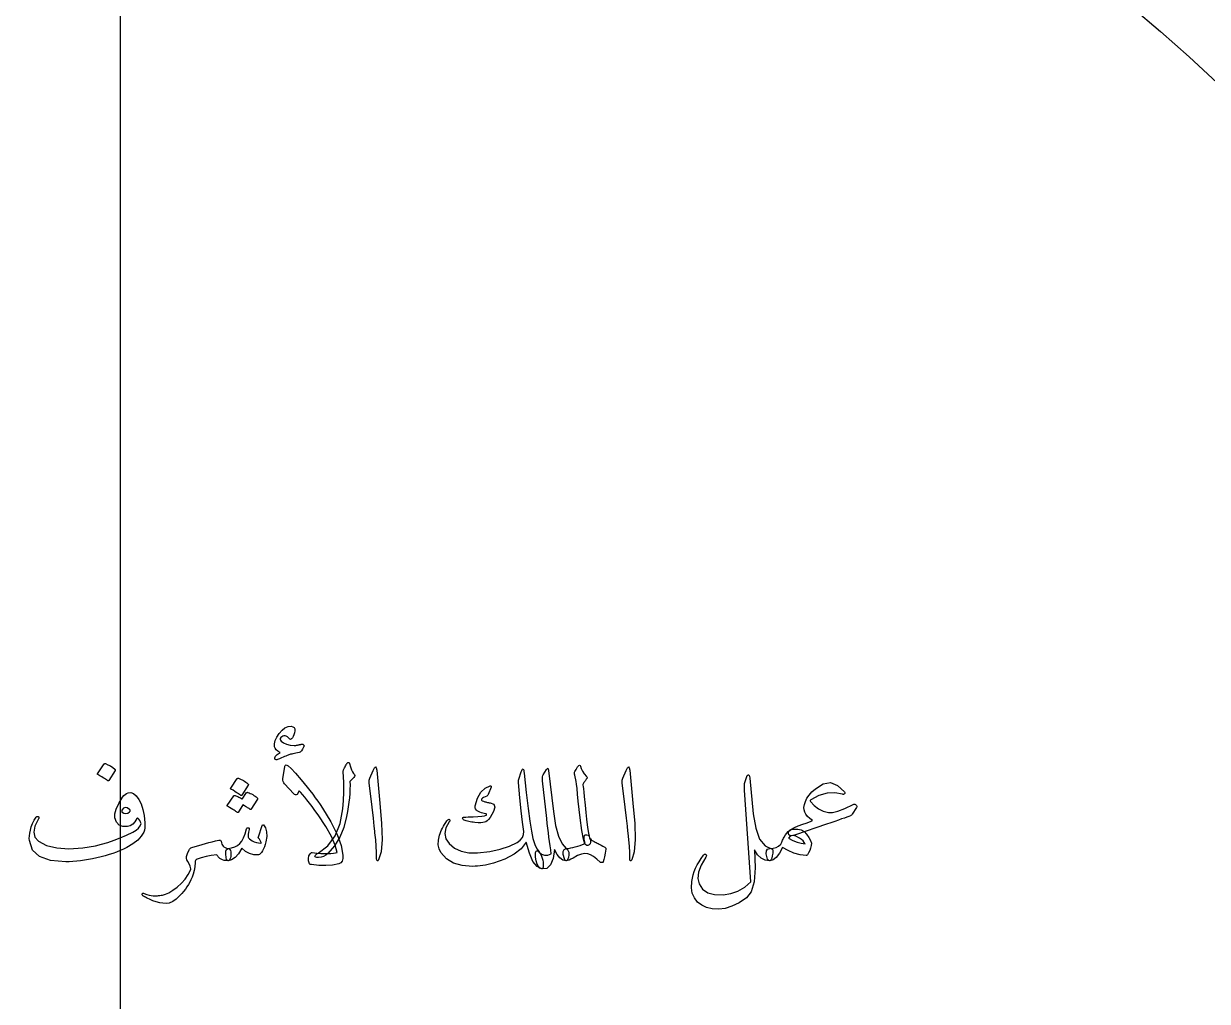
# Model space of a CAD drawing. Header units: millimetres. Extents: x -77 to 77, y -78 to 103.
# Drawn here: x -3.14 to 35.24, y 7.51 to 39.22 of the extents above; entities that cross this region are included whole.
import ezdxf

# ---------------------------------------------------------------- set-up
doc = ezdxf.new("R2010")
doc.units = ezdxf.units.MM
doc.layers.add('ENGRAVE', color=7, linetype='Continuous')
doc.layers.add('TEXT', color=5, linetype='Continuous')

msp = doc.modelspace()

# ---------------------------------------------------------------- linework, layer by layer
at = {"layer": 'ENGRAVE'}
msp.add_lwpolyline([(0, -51.5375), (0, 51.5375)], dxfattribs=at)
for radius in [75.95, 75.95, 73.9156, 70.1375, 70.1375, 67.1538, 61.6125, 61.6125, 56.575, 56.575, 51.5375, 51.5375]:
    msp.add_circle((0, 0), radius, dxfattribs=at)
at = {"layer": 'TEXT'}
for points in [[(5.7991, 15.5794), (5.7421, 15.5687), (5.6891, 15.5586), (5.6403, 15.549), (5.5956, 15.54), (5.5553, 15.5312), (5.5196, 15.5225), (5.4886, 15.5137), (5.4622, 15.505), (5.4354, 15.495), (5.4031, 15.4826), (5.3654, 15.4677), (5.3222, 15.4503), (5.2735, 15.4302), (5.2194, 15.4071), (5.1598, 15.381), (5.0947, 15.3519), (5.0682, 15.3431), (5.0455, 15.3431), (5.0266, 15.3519), (5.0116, 15.3694), (5.0025, 15.4123), (5.028, 15.4623), (5.0879, 15.5195), (5.1822, 15.5838), (5.11, 15.6248), (5.0553, 15.6691), (5.0181, 15.7166), (4.9984, 15.7675), (4.9946, 15.8635), (5.0181, 15.9677), (5.069, 16.08), (5.1472, 16.2006), (5.2404, 16.3086), (5.3364, 16.3833), (5.4351, 16.4246), (5.5366, 16.4325), (5.5932, 16.4183), (5.6317, 16.3888), (5.6522, 16.3439), (5.6547, 16.2838), (5.6448, 16.2187), (5.6284, 16.1591), (5.6055, 16.1049), (5.5759, 16.0562), (5.5464, 16.0221), (5.5191, 16.007), (5.4939, 16.0111), (5.4709, 16.0344), (5.4447, 16.0691), (5.4141, 16.0945), (5.3791, 16.1107), (5.3397, 16.1175), (5.2984, 16.1175), (5.262, 16.1088), (5.2306, 16.0913), (5.2041, 16.065), (5.1846, 16.0333), (5.1789, 16.0038), (5.1868, 15.9764), (5.2084, 15.9512), (5.2894, 15.8914), (5.3878, 15.8473), (5.5038, 15.8192), (5.6372, 15.8069), (5.6488, 15.8073), (5.6618, 15.8085), (5.6762, 15.8106), (5.6919, 15.8134), (5.709, 15.8169), (5.7274, 15.8205), (5.7472, 15.8245), (5.7684, 15.8287), (5.7914, 15.833), (5.8122, 15.837), (5.8308, 15.8406), (5.8472, 15.8441), (5.8617, 15.8469), (5.8745, 15.849), (5.8857, 15.8502), (5.8953, 15.8506), (5.9134, 15.8487), (5.9281, 15.843), (5.9396, 15.8334), (5.9478, 15.82), (5.953, 15.8071), (5.9555, 15.7948), (5.9552, 15.7831), (5.9522, 15.7719), (5.9098, 15.6926), (5.8702, 15.6341), (5.8332, 15.5963), (5.7991, 15.5794)], [(-0.5228, 15.2119), (-0.5173, 15.2173), (-0.5097, 15.2206), (-0.4998, 15.2217), (-0.4878, 15.2206), (-0.4028, 15.1862), (-0.3227, 15.1441), (-0.2475, 15.0943), (-0.1772, 15.0369), (-0.1704, 15.0281), (-0.1673, 15.0194), (-0.1682, 15.0106), (-0.1728, 15.0019), (-0.3784, 14.6694), (-0.3861, 14.6614), (-0.3959, 14.6595), (-0.408, 14.6636), (-0.4222, 14.6738), (-0.4345, 14.6825), (-0.4539, 14.6956), (-0.4804, 14.7131), (-0.5141, 14.735), (-0.5554, 14.7613), (-0.6048, 14.7919), (-0.6625, 14.8269), (-0.7284, 14.8663), (-0.7372, 14.8728), (-0.7416, 14.8794), (-0.7416, 14.8859), (-0.7372, 14.8925)], [(6.2147, 12.3331), (6.3651, 12.3199), (6.5013, 12.3107), (6.6232, 12.3056), (6.7309, 12.3047), (6.8247, 12.3076), (6.9048, 12.314), (6.9713, 12.324), (7.0241, 12.3375), (6.9691, 12.5732), (6.848, 12.8559), (6.6607, 13.1857), (6.4072, 13.5625), (6.3077, 13.701), (6.2147, 13.8277), (6.1283, 13.9427), (6.0484, 14.0459), (5.9752, 14.1371), (5.9084, 14.216), (5.8483, 14.2826), (5.7947, 14.3369), (5.7291, 14.2231), (5.7012, 14.2095), (5.6744, 14.2078), (5.6487, 14.2182), (5.6241, 14.2406), (5.3222, 14.5644), (5.2943, 14.6029), (5.2763, 14.6442), (5.268, 14.6882), (5.2697, 14.735), (5.3309, 15.1156), (5.3367, 15.1424), (5.3452, 15.1616), (5.3564, 15.173), (5.3703, 15.1769), (5.4354, 15.1487), (5.5388, 15.0598), (5.6804, 14.9103), (5.8603, 14.7), (5.9592, 14.5804), (6.0545, 14.4621), (6.1462, 14.3452), (6.2344, 14.2297), (6.319, 14.1155), (6.4001, 14.0027), (6.4776, 13.8913), (6.5516, 13.7812), (6.8258, 13.3314), (7.0273, 12.927), (7.1561, 12.568), (7.2122, 12.2544), (7.2092, 12.1447), (7.187, 12.0608), (7.1457, 12.0025), (7.0853, 11.97), (6.877, 11.929), (6.6588, 11.9109), (6.4307, 11.9159), (6.1928, 11.9437), (6.1709, 11.9473), (6.1534, 11.9536), (6.1403, 11.9626), (6.1316, 11.9744), (6.1034, 12.0649), (6.0977, 12.1483), (6.1143, 12.2246), (6.1534, 12.2938), (6.1704, 12.3143), (6.1863, 12.3277), (6.201, 12.3339), (6.2147, 12.3331)], [(6.7309, 12.3069), (6.6623, 12.2492), (6.5877, 12.2073), (6.507, 12.1814), (6.4203, 12.1713), (6.3705, 12.174), (6.335, 12.1822), (6.3137, 12.1959), (6.3066, 12.215), (6.3131, 12.2396), (6.3328, 12.2653), (6.3656, 12.2921), (6.4116, 12.32), (6.7277, 12.5576), (6.9672, 12.8767), (7.1302, 13.2773), (7.2166, 13.7594), (7.2371, 14.0282), (7.2461, 14.2964), (7.2436, 14.5641), (7.2297, 14.8313), (7.2256, 14.9086), (7.2264, 14.9702), (7.2321, 15.0158), (7.2428, 15.0456), (7.2655, 15.085), (7.2855, 15.12), (7.3027, 15.1506), (7.3172, 15.1769), (7.3292, 15.1988), (7.3391, 15.2163), (7.3467, 15.2294), (7.3522, 15.2381), (7.3631, 15.2493), (7.3741, 15.2567), (7.385, 15.2603), (7.3959, 15.26), (7.4096, 15.2548), (7.42, 15.248), (7.4271, 15.2395), (7.4309, 15.2294), (7.4638, 15.1137), (7.4966, 15.0205), (7.5294, 14.9496), (7.5622, 14.9013), (7.5871, 14.8668), (7.5961, 14.8334), (7.5893, 14.8012), (7.5666, 14.77), (7.4441, 14.6431), (7.4461, 14.5183), (7.4435, 14.3888), (7.4363, 14.2547), (7.4244, 14.1159), (7.4081, 13.9722), (7.3877, 13.8234), (7.3633, 13.6693), (7.3347, 13.51), (7.2428, 13.151), (7.1116, 12.8308), (6.9409, 12.5494), (6.7309, 12.3069)], [(8.1922, 15.0019), (8.234, 15.0828), (8.2677, 15.1113), (8.2931, 15.0872), (8.3103, 15.0106), (8.4109, 13.9388), (8.4708, 13.2809), (8.4842, 12.7553), (8.4511, 12.3621), (8.3716, 12.1013), (8.3571, 12.0799), (8.3442, 12.0684), (8.333, 12.0668), (8.3234, 12.075), (8.3158, 12.0879), (8.3103, 12.1045), (8.307, 12.125), (8.3059, 12.1494), (8.3059, 12.3389), (8.2972, 12.5398), (8.2797, 12.7523), (8.2534, 12.9763), (8.2477, 13.0348), (8.2305, 13.1928), (8.2018, 13.4504), (8.1616, 13.8075), (8.0653, 14.5994), (8.0631, 14.6415), (8.0653, 14.6803), (8.0719, 14.7159), (8.0828, 14.7481)], [(12.9959, 14.9494), (13.0128, 14.9965), (13.0282, 15.0287), (13.0423, 15.0458), (13.055, 15.0478), (13.0663, 15.0351), (13.0763, 15.0079), (13.0849, 14.9662), (13.0922, 14.91), (13.1611, 14.289), (13.2234, 13.7692), (13.2792, 13.3506), (13.3284, 13.0331), (13.3782, 12.7906), (13.4356, 12.5967), (13.5007, 12.4515), (13.5734, 12.355), (13.6046, 12.3211), (13.6325, 12.2763), (13.6571, 12.2205), (13.6784, 12.1538), (13.6951, 12.0889), (13.7058, 12.0258), (13.7104, 11.9643), (13.7091, 11.9044), (13.7044, 11.8587), (13.6948, 11.8267), (13.6804, 11.8084), (13.6609, 11.8038), (13.51, 11.8792), (13.3766, 12.0488), (13.2606, 12.3123), (13.1622, 12.67), (12.9973, 12.4619), (12.7652, 12.2795), (12.4657, 12.1229), (12.0991, 11.9919), (12.0118, 11.9674), (11.9252, 11.9465), (11.839, 11.9291), (11.7534, 11.9153), (11.6684, 11.9045), (11.5839, 11.8962), (11.5, 11.8903), (11.4166, 11.8869), (11.0852, 11.9115), (10.8041, 11.9941), (10.5733, 12.1346), (10.3928, 12.3331), (10.3327, 12.454), (10.3053, 12.5891), (10.3108, 12.7384), (10.3491, 12.9019), (10.3682, 12.9589), (10.3906, 13.0162), (10.4163, 13.0737), (10.4453, 13.1316), (10.4773, 13.1899), (10.512, 13.2491), (10.5495, 13.3092), (10.5897, 13.37), (10.6127, 13.3968), (10.6334, 13.4116), (10.652, 13.4143), (10.6684, 13.405), (10.6796, 13.3905), (10.6827, 13.3733), (10.6775, 13.3533), (10.6641, 13.3306), (10.5536, 13.134), (10.5153, 12.9511), (10.5492, 12.7818), (10.6553, 12.6263), (10.8363, 12.4797), (11.0512, 12.3812), (11.3001, 12.3309), (11.5828, 12.3287), (11.9744, 12.3744), (12.3178, 12.4458), (12.6131, 12.5429), (12.8603, 12.6656), (12.9659, 12.7416), (13.0375, 12.8253), (13.0752, 12.9166), (13.0791, 13.0156), (13.0389, 13.3216), (12.997, 13.6883), (12.9536, 14.1157), (12.9084, 14.6037), (12.9073, 14.6336), (12.9084, 14.6617), (12.9117, 14.6882), (12.9172, 14.7131)], [(13.6609, 11.8038), (13.6021, 11.8286), (13.5527, 11.8814), (13.5125, 11.9621), (13.4816, 12.0706), (13.4619, 12.1816), (13.4553, 12.2697), (13.4619, 12.3348), (13.4816, 12.3769), (13.5002, 12.3886), (13.5209, 12.3889), (13.5439, 12.3777), (13.5691, 12.355), (13.6582, 12.2839), (13.755, 12.25), (13.8595, 12.2533), (13.9716, 12.2938), (13.952, 12.4227), (13.9327, 12.5557), (13.9137, 12.6928), (13.895, 12.8341), (13.8765, 12.9794), (13.8584, 13.1288), (13.8404, 13.2824), (13.8228, 13.44), (13.6872, 14.665), (13.6836, 14.7331), (13.6861, 14.7886), (13.6946, 14.8315), (13.7091, 14.8619), (13.8184, 15.0325), (13.8436, 15.0634), (13.8622, 15.0686), (13.8742, 15.0481), (13.8797, 15.0019), (14.0416, 13.6631), (14.1118, 13.2174), (14.2045, 12.8691), (14.3196, 12.618), (14.4572, 12.4644), (14.5091, 12.4116), (14.5381, 12.3452), (14.5441, 12.265), (14.5272, 12.1713), (14.5113, 12.1272), (14.4944, 12.0958), (14.4763, 12.0769), (14.4572, 12.0706), (14.3511, 12.0936), (14.2516, 12.1625), (14.1586, 12.2773), (14.0722, 12.4381), (14.0317, 12.1409), (13.9497, 11.9361), (13.8261, 11.8237), (13.6609, 11.8038)], [(15.0391, 14.1531), (15.0667, 13.8775), (15.0927, 13.6325), (15.117, 13.4181), (15.1397, 13.2344), (15.1607, 13.0815), (15.1802, 12.9598), (15.1979, 12.8693), (15.2141, 12.81), (15.2376, 12.7334), (15.2425, 12.67), (15.2288, 12.6197), (15.1966, 12.5825), (15.1569, 12.562), (15.1211, 12.5617), (15.0891, 12.5817), (15.0609, 12.6219), (15.0114, 12.7753), (14.9592, 13.0561), (14.9043, 13.4643), (14.8466, 14), (14.8261, 14.2305), (14.8083, 14.4145), (14.7932, 14.5521), (14.7809, 14.6431), (14.7328, 14.8444), (14.7265, 14.8799), (14.7252, 14.9122), (14.7287, 14.9412), (14.7372, 14.9669), (14.7746, 15.0298), (14.8039, 15.0784), (14.825, 15.1129), (14.8378, 15.1331), (14.8641, 15.1629), (14.8859, 15.1736), (14.9034, 15.1651), (14.9166, 15.1375), (14.9404, 15.0593), (14.9811, 14.9778), (15.0388, 14.893), (15.1134, 14.805), (15.1271, 14.7875), (15.1331, 14.77), (15.1315, 14.7525), (15.1222, 14.735), (15.1073, 14.7138), (15.0932, 14.694), (15.0799, 14.6755), (15.0675, 14.6584), (15.0559, 14.6427), (15.0451, 14.6284), (15.0351, 14.6154), (15.0259, 14.6037), (15.0128, 14.5841), (15.0041, 14.5644), (14.9997, 14.5447), (14.9997, 14.525), (15.0054, 14.4821), (15.0139, 14.4058), (15.0251, 14.2961), (15.0391, 14.1531)], [(16.3997, 15.0019), (16.4415, 15.0828), (16.4752, 15.1113), (16.5006, 15.0872), (16.5178, 15.0106), (16.6184, 13.9388), (16.6783, 13.2809), (16.6917, 12.7553), (16.6586, 12.3621), (16.5791, 12.1013), (16.5646, 12.0799), (16.5517, 12.0684), (16.5405, 12.0668), (16.5309, 12.075), (16.5233, 12.0879), (16.5178, 12.1045), (16.5145, 12.125), (16.5134, 12.1494), (16.5134, 12.3389), (16.5047, 12.5398), (16.4872, 12.7523), (16.4609, 12.9763), (16.4552, 13.0348), (16.438, 13.1928), (16.4093, 13.4504), (16.3691, 13.8075), (16.2728, 14.5994), (16.2706, 14.6415), (16.2728, 14.6803), (16.2794, 14.7159), (16.2903, 14.7481)], [(3.7909, 14.735), (3.7964, 14.7405), (3.8041, 14.7438), (3.8139, 14.7448), (3.8259, 14.7438), (3.869, 14.7276), (3.9107, 14.7098), (3.951, 14.6904), (3.99, 14.6694), (4.0279, 14.6464), (4.0649, 14.6212), (4.1012, 14.5939), (4.1366, 14.5644), (4.1453, 14.5537), (4.1497, 14.5436), (4.1497, 14.534), (4.1453, 14.525), (3.9353, 14.1925), (3.9277, 14.1865), (3.9178, 14.1859), (3.9058, 14.1909), (3.8916, 14.2012), (3.8793, 14.21), (3.8598, 14.2231), (3.8333, 14.2406), (3.7997, 14.2625), (3.7584, 14.2888), (3.7089, 14.3194), (3.6512, 14.3544), (3.5853, 14.3938), (3.5766, 14.4003), (3.5722, 14.4069), (3.5722, 14.4134), (3.5766, 14.42)], [(20.5209, 13.5931), (20.5989, 13.1228), (20.7277, 12.775), (20.9073, 12.5497), (21.1378, 12.4469), (21.1526, 12.425), (21.1575, 12.3812), (21.1526, 12.3156), (21.1378, 12.2281), (21.123, 12.1592), (21.105, 12.11), (21.0837, 12.0805), (21.0591, 12.0706), (20.9098, 12.0925), (20.7769, 12.1581), (20.6604, 12.2675), (20.5603, 12.4206), (20.5836, 11.8409), (20.5483, 11.3881), (20.4545, 11.0622), (20.3022, 10.8631), (20.0605, 10.7059), (19.8297, 10.593), (19.6098, 10.5243), (19.4009, 10.5), (19.1923, 10.5112), (19.0083, 10.5536), (18.8489, 10.6271), (18.7141, 10.7319), (18.6104, 10.8637), (18.5445, 11.0184), (18.5164, 11.1962), (18.5259, 11.3969), (18.5452, 11.5041), (18.5724, 11.6113), (18.6076, 11.7184), (18.6506, 11.8256), (18.7019, 11.9328), (18.7616, 12.04), (18.8299, 12.1472), (18.9066, 12.2544), (18.918, 12.2659), (18.9306, 12.2741), (18.9443, 12.279), (18.9591, 12.2806), (18.9714, 12.279), (18.982, 12.2741), (18.9911, 12.2659), (18.9984, 12.2544), (19.0025, 12.2404), (19.0017, 12.2248), (18.996, 12.2076), (18.9853, 12.1888), (18.8352, 11.9293), (18.748, 11.6977), (18.7236, 11.4939), (18.7622, 11.3181), (18.8751, 11.1483), (19.0433, 11.0327), (19.2667, 10.9711), (19.5453, 10.9638), (19.792, 11.0031), (20.0244, 11.0862), (20.2426, 11.2131), (20.4466, 11.3838), (20.2366, 14.3588), (20.2319, 14.4298), (20.2311, 14.49), (20.2341, 14.5392), (20.2409, 14.5775), (20.3241, 14.84), (20.3558, 14.8624), (20.3809, 14.8553), (20.3995, 14.8187), (20.4116, 14.7525)], [(21.7022, 13.055), (21.7634, 13.0971), (21.8553, 13.1447), (21.9778, 13.1977), (22.1309, 13.2562), (22.2376, 13.2932), (22.3256, 13.3252), (22.3951, 13.3522), (22.4459, 13.3744), (22.356, 13.4405), (22.283, 13.5078), (22.2269, 13.5762), (22.1878, 13.6456), (22.1662, 13.7197), (22.1627, 13.802), (22.1771, 13.8925), (22.2097, 13.9913), (22.2627, 14.096), (22.3344, 14.2002), (22.4246, 14.3038), (22.5334, 14.4069), (22.7842, 14.5677), (23.0245, 14.6037), (23.2545, 14.5152), (23.4741, 14.3019), (23.4855, 14.2849), (23.4894, 14.2691), (23.4855, 14.2543), (23.4741, 14.2406), (23.4607, 14.23), (23.4467, 14.2242), (23.4322, 14.2234), (23.4172, 14.2275), (23.1673, 14.2754), (22.9119, 14.2614), (22.651, 14.1857), (22.3847, 14.0481), (22.3724, 14.0383), (22.3661, 14.0263), (22.3658, 14.012), (22.3716, 13.9956), (22.4921, 13.8581), (22.6308, 13.7517), (22.7875, 13.6765), (22.9622, 13.6325), (23.0907, 13.6371), (23.2663, 13.6817), (23.4888, 13.7662), (23.7584, 13.8906), (23.7861, 13.9013), (23.812, 13.9027), (23.8364, 13.8947), (23.8591, 13.8775), (23.8727, 13.8595), (23.8788, 13.8403), (23.8771, 13.8201), (23.8678, 13.7988), (23.7322, 13.5844), (23.7169, 13.5644), (23.7016, 13.5483), (23.6863, 13.536), (23.6709, 13.5275), (23.6187, 13.5079), (23.5539, 13.4843), (23.4765, 13.4565), (23.3866, 13.4247), (23.2838, 13.3887), (23.1678, 13.3487), (23.0388, 13.3045), (22.8966, 13.2562), (21.8903, 12.9106), (21.8146, 12.886), (21.7536, 12.8778), (21.7074, 12.886), (21.6759, 12.9106), (21.6579, 12.9492), (21.6563, 12.9861), (21.671, 13.0214), (21.7022, 13.055)], [(0.2516, 14.2756), (0.3388, 14.2819), (0.4255, 14.2483), (0.5116, 14.1747), (0.5972, 14.0613), (0.6735, 13.9136), (0.7317, 13.7375), (0.7719, 13.533), (0.7941, 13.3), (0.7965, 13.2155), (0.7908, 13.137), (0.7768, 13.0646), (0.7547, 12.9981), (0.6765, 12.8655), (0.56, 12.7389), (0.4052, 12.6183), (0.2122, 12.5038), (0.1032, 12.4506), (-0.0093, 12.4004), (-0.1254, 12.3532), (-0.245, 12.3091), (-0.3685, 12.2679), (-0.496, 12.2298), (-0.6277, 12.1946), (-0.7634, 12.1625), (-0.8997, 12.1337), (-1.033, 12.1084), (-1.1633, 12.0866), (-1.2906, 12.0684), (-1.4152, 12.0541), (-1.5373, 12.0438), (-1.6569, 12.0377), (-1.7741, 12.0356), (-2.2627, 12.0753), (-2.6217, 12.203), (-2.8511, 12.4187), (-2.9509, 12.7225), (-2.9539, 12.793), (-2.9498, 12.8734), (-2.9386, 12.9637), (-2.9203, 13.0638), (-2.8905, 13.1737), (-2.8492, 13.2803), (-2.7964, 13.3837), (-2.7322, 13.4838), (-2.7226, 13.4952), (-2.7114, 13.5034), (-2.6986, 13.5084), (-2.6841, 13.51), (-2.6701, 13.5081), (-2.6589, 13.5023), (-2.6504, 13.4928), (-2.6447, 13.4794), (-2.642, 13.4646), (-2.6425, 13.4509), (-2.6463, 13.4384), (-2.6534, 13.4269), (-2.7716, 13.1945), (-2.8109, 12.9959), (-2.7716, 12.8313), (-2.6534, 12.7006), (-2.3929, 12.5645), (-2.0661, 12.4841), (-1.6732, 12.4595), (-1.2141, 12.4906), (-1.0127, 12.5196), (-0.811, 12.5584), (-0.6091, 12.6071), (-0.4069, 12.6656), (-0.2047, 12.734), (-0.0027, 12.8122), (0.1989, 12.9002), (0.4003, 12.9981), (0.5075, 13.0596), (0.5884, 13.1261), (0.6431, 13.1975), (0.6716, 13.2737), (0.6562, 13.3262), (0.6322, 13.3744), (0.5994, 13.4181), (0.5578, 13.4575), (0.5529, 13.4594), (0.5469, 13.4564), (0.5398, 13.4485), (0.5316, 13.4356), (0.4687, 13.3345), (0.3981, 13.2584), (0.3199, 13.2076), (0.2341, 13.1819), (0.0771, 13.1797), (-0.0437, 13.2256), (-0.1285, 13.3197), (-0.1772, 13.4619), (-0.1764, 13.5874), (-0.1345, 13.7408), (-0.0517, 13.9221), (0.0722, 14.1313), (0.1113, 14.1829), (0.1542, 14.2242), (0.201, 14.2551), (0.2516, 14.2756)], [(4.0928, 14.28), (4.0983, 14.2855), (4.1059, 14.2888), (4.1158, 14.2898), (4.1278, 14.2888), (4.1709, 14.2726), (4.2126, 14.2548), (4.2529, 14.2354), (4.2919, 14.2144), (4.3297, 14.1914), (4.3668, 14.1662), (4.403, 14.1389), (4.4384, 14.1094), (4.4453, 14.1004), (4.4483, 14.0908), (4.4475, 14.0807), (4.4428, 14.07), (4.2328, 13.7375), (4.2271, 13.7331), (4.2186, 13.7331), (4.2074, 13.7375), (4.1934, 13.7462), (4.1843, 13.7523), (4.1699, 13.7616), (4.1504, 13.7741), (4.1256, 13.79), (4.0957, 13.8089), (4.0605, 13.8305), (4.0202, 13.8548), (3.9747, 13.8819), (3.8216, 13.6369), (3.8139, 13.6309), (3.8041, 13.6303), (3.792, 13.6352), (3.7778, 13.6456), (3.7655, 13.6544), (3.7461, 13.6675), (3.7196, 13.685), (3.6859, 13.7069), (3.6446, 13.7331), (3.5952, 13.7637), (3.5375, 13.7988), (3.4716, 13.8381), (3.4647, 13.8447), (3.4617, 13.8513), (3.4625, 13.8578), (3.4672, 13.8644), (3.6816, 14.1794), (3.687, 14.1848), (3.6947, 14.1881), (3.7045, 14.1892), (3.7166, 14.1881), (3.7471, 14.1768), (3.7773, 14.1646), (3.8072, 14.1516), (3.8369, 14.1378), (3.866, 14.1229), (3.8943, 14.1066), (3.9218, 14.089), (3.9484, 14.07)], [(11.9941, 14.5031), (12.0023, 14.502), (12.0094, 14.4988), (12.0154, 14.4933), (12.0203, 14.4856), (12.022, 14.4788), (12.0225, 14.4714), (12.022, 14.4635), (12.0203, 14.455), (11.9284, 14.2231), (11.9172, 14.1996), (11.9055, 14.1816), (11.8932, 14.169), (11.8803, 14.1619), (11.8254, 14.1463), (11.7786, 14.1258), (11.74, 14.1004), (11.7097, 14.07), (11.7037, 14.0541), (11.7119, 14.0372), (11.7343, 14.0191), (11.7709, 14), (11.7954, 13.9915), (11.8207, 13.9836), (11.8468, 13.9762), (11.8738, 13.9694), (11.9018, 13.9631), (11.9312, 13.9573), (11.9619, 13.9521), (11.9941, 13.9475), (12.1051, 13.9013), (12.1406, 13.8064), (12.1007, 13.6629), (11.9853, 13.4706), (11.9377, 13.4135), (11.8913, 13.3689), (11.8459, 13.3369), (11.8016, 13.3175), (11.7529, 13.3074), (11.6856, 13.3033), (11.5998, 13.3052), (11.4953, 13.3131), (11.442, 13.3183), (11.3914, 13.3252), (11.3436, 13.3336), (11.2984, 13.3438), (11.2561, 13.3547), (11.2164, 13.3656), (11.1795, 13.3766), (11.1453, 13.3875), (11.1243, 13.3993), (11.1092, 13.4127), (11.1002, 13.4277), (11.0972, 13.4444), (11.0999, 13.4616), (11.1081, 13.4739), (11.1218, 13.4813), (11.1409, 13.4838), (11.2019, 13.4879), (11.2711, 13.4914), (11.3485, 13.4944), (11.4341, 13.4969), (11.5938, 13.5015), (11.7184, 13.5111), (11.8081, 13.5256), (11.8628, 13.545), (11.8699, 13.5502), (11.8738, 13.557), (11.8743, 13.5655), (11.8716, 13.5756), (11.8677, 13.5819), (11.8606, 13.5877), (11.8502, 13.5929), (11.8366, 13.5975), (11.7097, 13.6281), (11.6566, 13.6434), (11.6113, 13.6631), (11.5735, 13.6872), (11.5434, 13.7156), (11.518, 13.749), (11.503, 13.7834), (11.4983, 13.819), (11.5041, 13.8556), (11.5839, 14.1028), (11.6922, 14.2931), (11.8289, 14.4266), (11.9941, 14.5031)], [(0.2997, 13.6588), (0.3158, 13.6784), (0.3205, 13.6981), (0.3136, 13.7178), (0.2953, 13.7375), (0.2209, 13.7851), (0.1553, 13.7966), (0.0984, 13.772), (0.0503, 13.7112), (0.044, 13.6927), (0.0427, 13.6762), (0.0462, 13.662), (0.0547, 13.65), (0.1159, 13.6112), (0.1772, 13.5997), (0.2384, 13.6155), (0.2997, 13.6588)], [(4.6003, 13.2125), (4.6077, 13.23), (4.6167, 13.2387), (4.6274, 13.2387), (4.6397, 13.23), (4.7037, 13.1365), (4.7381, 13.0134), (4.743, 12.8609), (4.7184, 12.6788), (4.6985, 12.6003), (4.6736, 12.5267), (4.6438, 12.4581), (4.6091, 12.3944), (4.5713, 12.3383), (4.5369, 12.297), (4.5057, 12.2705), (4.4778, 12.2588), (4.3307, 12.2626), (4.1913, 12.3003), (4.0595, 12.372), (3.9353, 12.4775), (3.8287, 12.2995), (3.7188, 12.1723), (3.6055, 12.0961), (3.4891, 12.0706), (3.4724, 12.0764), (3.4573, 12.0936), (3.4439, 12.1223), (3.4322, 12.1625), (3.4144, 12.2896), (3.418, 12.3823), (3.4429, 12.4406), (3.4891, 12.4644), (3.6047, 12.4843), (3.7067, 12.518), (3.795, 12.5653), (3.8697, 12.6263), (3.9345, 12.7069), (3.9933, 12.8133), (4.0461, 12.9454), (4.0928, 13.1031), (4.101, 13.122), (4.1125, 13.1348), (4.1273, 13.1417), (4.1453, 13.1425), (4.1636, 13.1373), (4.1748, 13.1261), (4.1789, 13.1089), (4.1759, 13.0856), (4.1576, 12.9979), (4.1464, 12.927), (4.1423, 12.8732), (4.1453, 12.8362), (4.1584, 12.8092), (4.1847, 12.7805), (4.2241, 12.7501), (4.2766, 12.7181), (4.34, 12.6889), (4.4078, 12.6667), (4.48, 12.6517), (4.5566, 12.6438), (4.5568, 12.6438), (4.5577, 12.6438), (4.559, 12.6438), (4.5609, 12.6438), (4.5639, 12.6479), (4.5642, 12.6558), (4.5618, 12.6675), (4.5566, 12.6831), (4.5467, 12.7039), (4.5303, 12.7313), (4.5073, 12.7652), (4.4778, 12.8056), (4.4726, 12.813), (4.4702, 12.822), (4.4704, 12.8327), (4.4734, 12.845)], [(21.5228, 12.8362), (21.5619, 12.9062), (21.6048, 12.9675), (21.6516, 13.02), (21.7022, 13.0638), (21.7141, 13.07), (21.7279, 13.0758), (21.7436, 13.081), (21.7613, 13.0856), (21.7811, 13.0897), (21.8034, 13.0933), (21.8281, 13.0963), (21.8553, 13.0988), (21.9702, 13.1001), (22.0741, 13.0736), (22.167, 13.0192), (22.2491, 12.9369), (22.3275, 12.8264), (22.3792, 12.7269), (22.4041, 12.6383), (22.4022, 12.5606), (22.3795, 12.4767), (22.3508, 12.3998), (22.3161, 12.3301), (22.2753, 12.2675), (22.2666, 12.256), (22.2578, 12.2478), (22.2491, 12.2429), (22.2403, 12.2413), (22.0377, 12.2675), (21.8411, 12.32), (21.6505, 12.3987), (21.4659, 12.5038), (21.3664, 12.3143), (21.2647, 12.1789), (21.1608, 12.0977), (21.0547, 12.0706), (21.0263, 12.0766), (21.0022, 12.0947), (20.9825, 12.1248), (20.9672, 12.1669), (20.9415, 12.297), (20.9475, 12.39), (20.9852, 12.4458), (21.0547, 12.4644), (21.1641, 12.4731), (21.2603, 12.4994), (21.3434, 12.5431), (21.4134, 12.6044), (21.4227, 12.6253), (21.4331, 12.6487), (21.4446, 12.6745), (21.4572, 12.7028), (21.4711, 12.7333), (21.4867, 12.7657), (21.5039, 12.8), (21.5228, 12.8362)], [(3.4978, 12.0706), (3.4292, 12.0736), (3.3677, 12.0827), (3.3132, 12.0977), (3.2659, 12.1188), (3.2447, 12.1308), (3.2249, 12.145), (3.2065, 12.1614), (3.1894, 12.18), (3.1731, 12.2002), (3.1571, 12.2216), (3.1414, 12.244), (3.1259, 12.2675), (2.9433, 12.2402), (2.7759, 12.2063), (2.6239, 12.1658), (2.4872, 12.1188), (2.4585, 12.1026), (2.438, 12.0805), (2.4257, 12.0523), (2.4216, 12.0181), (2.4106, 11.8779), (2.3909, 11.7502), (2.3625, 11.635), (2.3253, 11.5325), (2.2885, 11.4524), (2.2482, 11.3739), (2.2043, 11.2971), (2.1569, 11.2219), (2.1059, 11.1486), (2.0513, 11.0775), (1.9932, 11.0086), (1.9316, 10.9419), (1.8115, 10.8289), (1.6964, 10.7483), (1.5862, 10.6999), (1.4809, 10.6837), (1.38, 10.6895), (1.2742, 10.7067), (1.1635, 10.7354), (1.0478, 10.7756), (0.9912, 10.7993), (0.9395, 10.8221), (0.8928, 10.8441), (0.8509, 10.8653), (0.8138, 10.8854), (0.7809, 10.9041), (0.7525, 10.9215), (0.7284, 10.9375), (0.7139, 10.9512), (0.7055, 10.9659), (0.703, 10.9818), (0.7066, 10.9988), (0.7153, 11.0127), (0.7284, 11.0195), (0.7459, 11.0193), (0.7678, 11.0119), (0.8534, 10.981), (0.9308, 10.9583), (1, 10.9438), (1.0609, 10.9375), (1.0925, 10.9359), (1.126, 10.9353), (1.1614, 10.9359), (1.1988, 10.9375), (1.238, 10.9402), (1.2791, 10.9441), (1.3222, 10.949), (1.3672, 10.955), (1.4623, 10.9812), (1.5728, 11.0338), (1.6986, 11.1125), (1.8397, 11.2175), (1.9789, 11.3416), (2.0989, 11.4778), (2.1998, 11.626), (2.2816, 11.7863), (2.2848, 11.7928), (2.2859, 11.7994), (2.2848, 11.8059), (2.2816, 11.8125), (2.257, 11.8978), (2.2269, 11.9744), (2.1913, 12.0422), (2.1503, 12.1013), (2.1388, 12.1395), (2.1481, 12.2063), (2.1782, 12.3014), (2.2291, 12.425), (2.2441, 12.4491), (2.263, 12.4688), (2.2857, 12.4841), (2.3122, 12.495), (2.4273, 12.5314), (2.5408, 12.5661), (2.6526, 12.5992), (2.7628, 12.6306), (2.8719, 12.6602), (2.9805, 12.6875), (3.0885, 12.7127), (3.1959, 12.7356), (3.2216, 12.7384), (3.2419, 12.7334), (3.2566, 12.7209), (3.2659, 12.7006), (3.2747, 12.6547), (3.2878, 12.6131), (3.3053, 12.5759), (3.3272, 12.5431), (3.3559, 12.5169), (3.3939, 12.495), (3.4412, 12.4775), (3.4978, 12.4644), (3.5257, 12.4526), (3.5481, 12.4305), (3.5651, 12.3979), (3.5766, 12.355), (3.5826, 12.3069), (3.5831, 12.2588), (3.5782, 12.2106), (3.5678, 12.1625), (3.5536, 12.1223), (3.5372, 12.0936), (3.5186, 12.0764), (3.4978, 12.0706)], [(15.0741, 12.9106), (15.1255, 12.915), (15.1659, 12.9019), (15.1955, 12.8712), (15.2141, 12.8231), (15.2225, 12.7993), (15.2392, 12.7761), (15.2641, 12.7534), (15.2972, 12.7313), (15.318, 12.7196), (15.3409, 12.7066), (15.3661, 12.6923), (15.3934, 12.6766), (15.423, 12.66), (15.4547, 12.6432), (15.4886, 12.6261), (15.5247, 12.6088), (15.592, 12.5762), (15.645, 12.5486), (15.6838, 12.5259), (15.7084, 12.5081), (15.7251, 12.4925), (15.7358, 12.4764), (15.7404, 12.4597), (15.7391, 12.4425), (15.7207, 12.3118), (15.7008, 12.1997), (15.6792, 12.1062), (15.6559, 12.0312), (15.6499, 12.0217), (15.6406, 12.0148), (15.628, 12.0107), (15.6122, 12.0094), (15.5922, 12.0102), (15.5761, 12.0127), (15.5638, 12.0168), (15.5553, 12.0225), (15.4448, 12.125), (15.3409, 12.2052), (15.2436, 12.2629), (15.1528, 12.2981), (15.0609, 12.3058), (14.9516, 12.285), (14.8247, 12.2358), (14.6803, 12.1581), (14.6106, 12.1198), (14.5502, 12.0925), (14.499, 12.0761), (14.4572, 12.0706), (14.437, 12.0742), (14.42, 12.0848), (14.4063, 12.1026), (14.3959, 12.1275), (14.3604, 12.27), (14.3588, 12.3736), (14.391, 12.4384), (14.4572, 12.4644), (14.528, 12.4726), (14.6005, 12.4841), (14.6746, 12.4988), (14.7503, 12.5169), (14.8274, 12.5385), (14.9056, 12.5639), (14.9849, 12.5932), (15.0653, 12.6263), (15.0396, 12.7441), (15.0325, 12.8308), (15.044, 12.8863), (15.0741, 12.9106)], [(22.0172, 12.8056), (21.8996, 12.8647), (21.8006, 12.8844), (21.7202, 12.8647), (21.6584, 12.8056), (21.8023, 12.7315), (21.9406, 12.6755), (22.0735, 12.6375), (22.2009, 12.6175), (22.1747, 12.6654), (22.1353, 12.7127), (22.0828, 12.7594), (22.0172, 12.8056)]]:
    msp.add_lwpolyline(points, close=True, dxfattribs=at)

doc.saveas('drawing.dxf')
